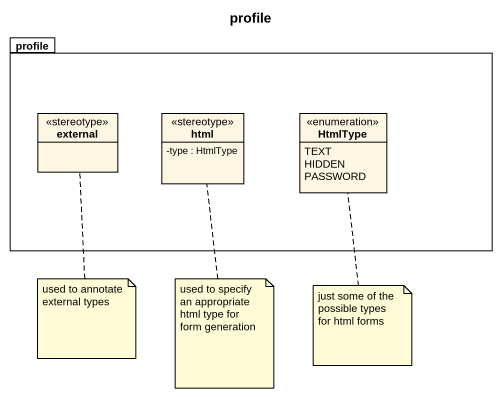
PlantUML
@startuml
title profile
hide circle
hide empty members
skinparam classAttributeIconSize 0
package profile {
  class external <<stereotype>>
  class html <<stereotype>> {
    -type : HtmlType
  }
  enum HtmlType {
    TEXT
    HIDDEN
    PASSWORD
  }
}
note bottom of external : used to annotate external types
note bottom of html : used to specify an appropriate html type for form generation
note bottom of HtmlType : just some of the possible types for html forms
@enduml
